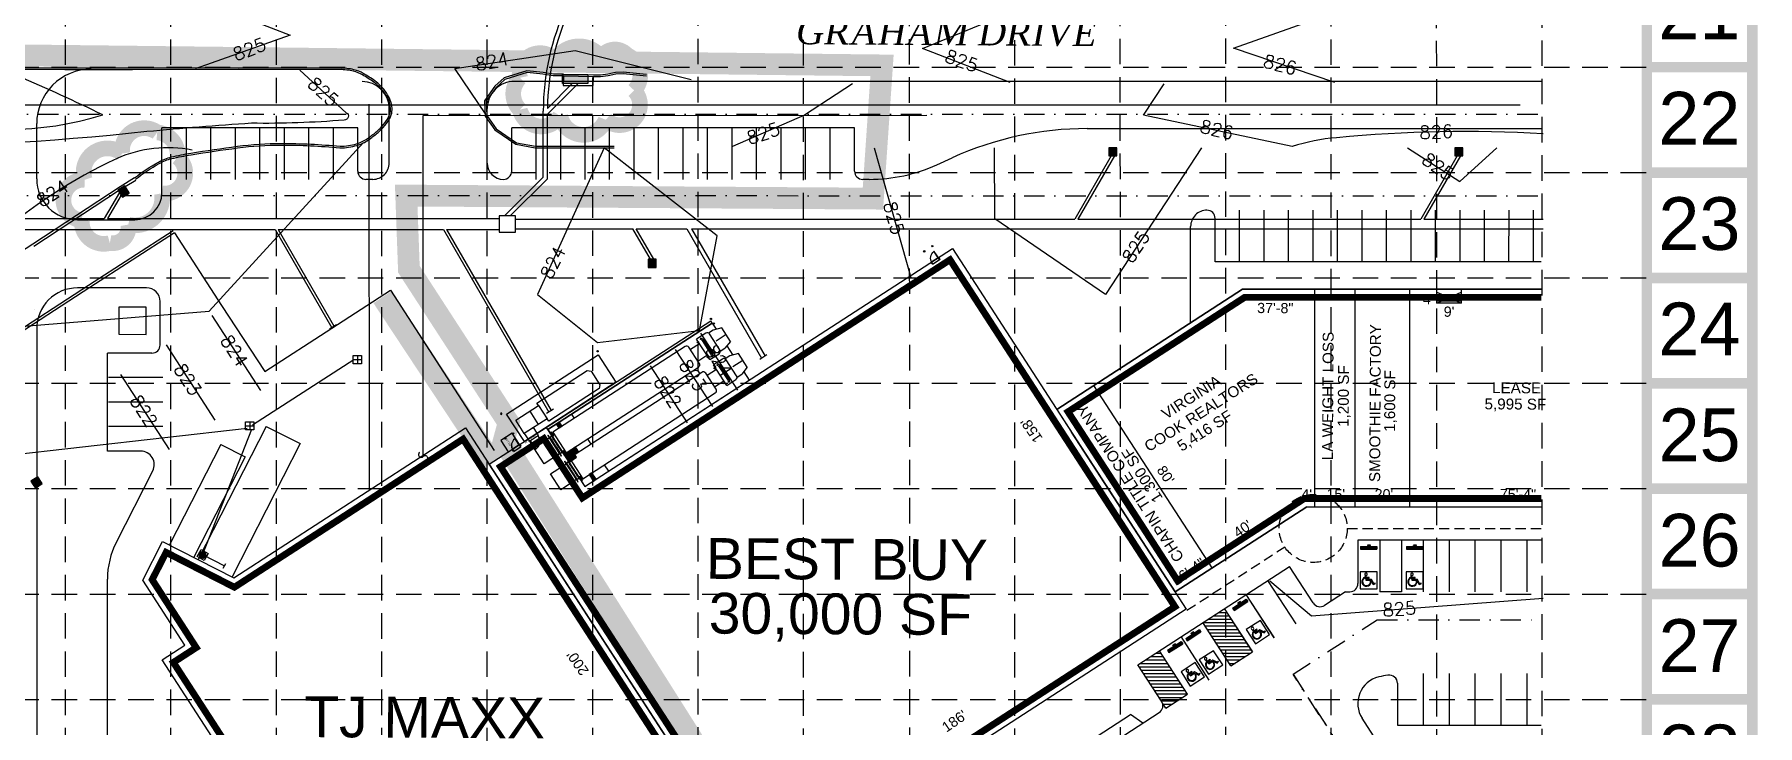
# Model space of a CAD drawing. Header units: inches. Extents: x -105549 to 5741, y -35602 to 5776.
# Drawn here: x 5108 to 5741, y 4680 to 4934 of the extents above; entities that cross this region are included whole.
import ezdxf
from ezdxf.enums import TextEntityAlignment as Align

# ---------------------------------------------------------------- set-up
doc = ezdxf.new("R2010")
doc.units = ezdxf.units.IN
doc.header["$LTSCALE"] = 30
doc.header["$MEASUREMENT"] = 0
for name, pattern in [('CENTER2', [1.125, 0.75, -0.125, 0.125, -0.125]), ('DASHDOT2', [0.5, 0.25, -0.125, 0, -0.125]), ('DASHED', [0.75, 0.5, -0.25]), ('HIDDEN', [0.375, 0.25, -0.125]), ('SOLID', [0])]:
    doc.linetypes.add(name, pattern=pattern)
for name, color, linetype in [('A-BOLL', 7, 'Continuous'), ('A-DOOR', 2, 'Continuous'), ('A-DTL-MEDIUM', 2, 'Continuous'), ('A-EQPM', 7, 'Continuous'), ('A-SIDE-OTLN', 8, 'Continuous'), ('A-SITE-CURB', 2, 'Continuous'), ('A-SITE-PKSTRIPE', 7, 'Continuous'), ('A-SITE-PROPERTY', 6, 'DASHDOT2'), ('A-WALL-EXTR', 2, 'Continuous'), ('A-WALL-HEAD', 3, 'Continuous'), ('A-WALL-PRLT', 4, 'Continuous'), ('A-WALL-SILL', 2, 'Continuous'), ('BASE', 7, 'Continuous'), ('Buildings', 3, 'Continuous'), ('Buildings Inner lines', 213, 'Continuous'), ('C-PRKG-HCAP', 8, 'Continuous'), ('CONC', 2, 'Continuous'), ('GAS', 7, 'Continuous'), ('GRID', 254, 'HIDDEN'), ('HIDDEN', 7, 'HIDDEN'), ('INLET PROTECTION', 5, 'Continuous'), ('LEGEND', 7, 'Continuous'), ('LIMITS OF DISTURBANCE', 1, 'DASHED'), ('PR-STM', 4, 'Continuous'), ('PR-STORM', 3, 'Continuous'), ('s-si-ext', 8, 'Continuous'), ('SILT FENCE', 200, 'Continuous'), ('SITE-PARKING NOTES', 7, 'Continuous'), ('WATER', 7, 'Continuous'), ('WATERLINE', 92, 'CENTER2'), ('x37001pst$0$p-stm', 5, 'Continuous'), ('x37001pst$0$P-STM-INLET', 4, 'Continuous'), ('x37001pto$0$P-CONT-LAND', 1, 'Continuous'), ('x37001pto$0$P-CONT-MJR', 1, 'Continuous'), ('x37001pto$0$P-CONT-MNR', 1, 'Continuous'), ('x37001pto$0$P-CONT-TXT', 1, 'Continuous')]:
    doc.layers.add(name, color=color, linetype=linetype)
doc.styles.add('ROAD', font='OUTLINE.shx', dxfattribs={"width": 2.5, "oblique": 10, "height": 2.61811})
doc.styles.get("Standard").update_dxf_attribs({"font": 'ARIAL.TTF'})
doc.styles.add('x37001pto$0$L80', font='simplex', dxfattribs={"height": 4.8})
doc.linetypes.add('GAS_LINE', pattern='A,0.5,-0.2,["GAS",Standard,S=0.1,R=0,X=-0.1,Y=-0.05],-0.25', length=0.95)
pattern_1 = [(179.99734, (7763.0714, -869.9466), (-5.804e-05, -1.25), [])]
pattern_2 = [(77.94904, (5375.4569, 4621.4432), (-0.36673586, 0.0782931), []), (77.94904, (5375.60523, 4621.53935), (-0.36673586, 0.0782931), [])]

# ---------------------------------------------------------------- blocks, each defined once
blk = doc.blocks.new('BOLLARDB')
blk.add_circle((0, 0), 3)
at = {"flags": 3}
blk.add_attdef('STRUCTUR', (0, 0), '', height=9, dxfattribs=at)
blk = doc.blocks.new('EXTDOOR')
at = {"layer": 'A-DOOR'}
for points in [[(3, 38), (9, 38), (9, 40), (3, 40)], [(3, 0), (9, 0), (9, 2), (3, 2)], [(9, 38), (45, 38), (45, 36), (9, 36)]]:
    blk.add_lwpolyline(points, close=True, dxfattribs=at)
blk.add_arc((9, 38), 36, 270, 356.82017, dxfattribs=at)
at = {"layer": 'A-WALL-HEAD'}
for p, q in [((0, 40), (0, 0)), ((12, 40), (12, 0))]:
    blk.add_line(p, q, dxfattribs=at)
at = {"layer": 'A-WALL-SILL'}
for p, q in [((0, 40), (0, 0)), ((12, 0), (12, 40))]:
    blk.add_line(p, q, dxfattribs=at)
at = {"layer": 'Defpoints', "flags": 3}
blk.add_attdef('STRUCTUR', (3, 0), '', height=9, dxfattribs=at)
blk = doc.blocks.new('SEMITRUCK')
for p, q in [((696, 108), (0, 108)), ((0, 108), (0, 0)), ((708, 12), (708, 96)), ((756, 84), (708, 84)), ((756, 0), (756, 108)), ((804, 108), (756, 108)), ((774, 102), (768.6, 99.3)), ((774, 88.6), (768.6, 99.3)), ((780, 90), (774, 102)), ((774, 19.4), (774, 88.6)), ((780, 18), (780, 90)), ((839, 102), (814.4, 102)), ((816, 12), (816, 96)), ((876, 89.7), (839, 102)), ((876, 18.3), (876, 89.7)), ((0, 0), (696, 0)), ((708, 24), (756, 24)), ((756, 0), (804, 0)), ((774, 19.4), (768.6, 8.7)), ((774, 6), (768.6, 8.7)), ((780, 18), (774, 6)), ((814.4, 6), (839, 6)), ((876, 54), (823.2, 54)), ((876, 18.3), (839, 6))]:
    blk.add_line(p, q)
for centre in [(753, 93), (753, 15)]:
    blk.add_circle(centre, 3)
for centre, start, end in [((696, 96), 0, 90), ((804, 96), 0, 90), ((696, 12), 270, 0), ((804, 12), 270, 0)]:
    blk.add_arc(centre, 12, start, end)
blk = doc.blocks.new('A$C614004A1')
for p, q in [((5.1, 46.3), (4, 46.3)), ((4, 46.3), (4, 33)), ((5.1, 45.2), (4, 46.2)), ((5.1, 45), (4, 46)), ((5.1, 44.8), (4, 45.9)), ((5.1, 44.6), (4, 45.7)), ((5.1, 44.4), (4, 45.5)), ((5.1, 44.3), (4, 45.3)), ((5.1, 44.1), (4, 45.2)), ((5.1, 43.9), (4, 45)), ((5.1, 43.7), (4, 44.8)), ((5.1, 43.6), (4, 44.6)), ((5.1, 43.4), (4, 44.5)), ((5.1, 43.2), (4, 44.3)), ((5.1, 43), (4, 44.1)), ((5.1, 42.9), (4, 43.9)), ((5.1, 42.7), (4, 43.7)), ((5.1, 42.5), (4, 43.6)), ((5.1, 42.3), (4, 43.4)), ((5.1, 42.1), (4, 43.2)), ((5.1, 42), (4, 43)), ((5.1, 41.8), (4, 42.9)), ((5.1, 41.6), (4, 42.7)), ((5.1, 41.4), (4, 42.5)), ((5.1, 41.3), (4, 42.3)), ((5.1, 41.1), (4, 42.2)), ((5.1, 40.9), (4, 42)), ((5.1, 40.7), (4, 41.8)), ((5.1, 40.6), (4, 41.6)), ((5.1, 40.4), (4, 41.5)), ((5.1, 40.2), (4, 41.3)), ((5.1, 40), (4, 41.1)), ((5.1, 39.8), (4, 40.9)), ((5.1, 39.7), (4, 40.7)), ((5.1, 39.5), (4, 40.6)), ((5.1, 39.3), (4, 40.4)), ((5.1, 39.1), (4, 40.2)), ((5.1, 39), (4, 40)), ((5.1, 38.8), (4, 39.9)), ((5.1, 38.6), (4, 39.7)), ((5.1, 38.4), (4, 39.5)), ((5.1, 38.3), (4, 39.3)), ((5.1, 38.1), (4, 39.2)), ((5.1, 37.9), (4, 39)), ((5.1, 37.7), (4, 38.8)), ((5.1, 37.5), (4, 38.6)), ((5.1, 37.4), (4, 38.4)), ((5.1, 37.2), (4, 38.3)), ((5.1, 37), (4, 38.1)), ((5.1, 36.8), (4, 37.9)), ((5.1, 36.7), (4, 37.7)), ((5.1, 36.5), (4, 37.6)), ((5.1, 36.3), (4, 37.4)), ((5.1, 36.1), (4, 37.2)), ((5.1, 36), (4, 37)), ((5.1, 35.8), (4, 36.9)), ((5.1, 35.6), (4, 36.7)), ((5.1, 35.4), (4, 36.5)), ((5.1, 35.3), (4, 36.3)), ((5.1, 35.1), (4, 36.1)), ((5.1, 34.9), (4, 36)), ((5.1, 34.7), (4, 35.8)), ((5.1, 34.5), (4, 35.6)), ((5.1, 34.4), (4, 35.4)), ((5.1, 34.2), (4, 35.3)), ((5.1, 34), (4, 35.1)), ((5.1, 33.8), (4, 34.9)), ((5.1, 33.7), (4, 34.7)), ((5.1, 33.5), (4, 34.6)), ((5.1, 33.3), (4, 34.4)), ((5.1, 33.1), (4, 34.2)), ((5, 33), (4, 34)), ((4.8, 33), (4, 33.8)), ((4.7, 33), (4, 33.7)), ((4.5, 33), (4, 33.5)), ((4.3, 33), (4, 33.3)), ((4.1, 33), (4, 33.1)), ((4, 33), (5.1, 33)), ((5.1, 45.3), (4.1, 46.3)), ((5.1, 45.5), (4.3, 46.3)), ((5.1, 45.7), (4.5, 46.3)), ((5.1, 45.9), (4.7, 46.3)), ((5.1, 46), (4.8, 46.3)), ((5.1, 46.2), (5, 46.3)), ((5.1, 33), (5.1, 46.3)), ((9.5, 1.5), (9.5, 73.5)), ((9.5, 73.5), (21.5, 73.5)), ((9.5, 1.5), (21.5, 1.5)), ((13.5, 1.5), (13.5, 73.5)), ((17.5, 1.5), (17.5, 73.5)), ((21.5, 1.5), (21.5, 73.5)), ((121.6, 75), (121.6, 0)), ((196.6, 75), (121.6, 75)), ((121.6, 0), (196.6, 0)), ((127.5, 29.3), (126.6, 26.6)), ((126.6, 26.6), (127.3, 23.7)), ((127.3, 23.7), (129.3, 21.6)), ((129.7, 31.3), (127.5, 29.3)), ((129.3, 21.6), (132.2, 20.8)), ((132.6, 31.8), (129.7, 31.3)), ((132.2, 20.8), (135.5, 21.8)), ((135.3, 30.8), (132.6, 31.8)), ((135, 21.6), (135.5, 21.8)), ((137.2, 28.6), (135.3, 30.8)), ((135.5, 21.8), (158.4, 25.6)), ((137.6, 25.8), (137.2, 28.6)), ((154.8, 29.2), (137.6, 25.8)), ((145.7, 21.7), (148.3, 22.2)), ((146.1, 40.5), (146.1, 27.5)), ((149, 40.5), (146.1, 40.5)), ((149, 28), (149, 40.5)), ((172.5, 60), (154.8, 50.1)), ((154.8, 50.1), (154.8, 29.2)), ((158.4, 46.8), (177, 58.3)), ((158.4, 25.6), (158.4, 46.8)), ((161.9, 45.6), (166, 48.6)), ((174, 67.1), (171.1, 66.4)), ((171.1, 66.4), (172.5, 60)), ((177, 58.3), (174, 67.1)), ((196.6, 0), (196.6, 75))]:
    blk.add_line(p, q)
at = {"const_width": 2}
for points in [[(2, 40.4, 1), (2, 38.4, 1)], [(2, 40.4, -1), (2, 38.4, -1)]]:
    blk.add_lwpolyline(points, format="xyb", dxfattribs=at)
for centre, radius, start, end in [((164.9, 28.2), 20.4, 199.15071, 86.93523), ((164.9, 28.3), 17.6, 200.30214, 99.72351)]:
    blk.add_arc(centre, radius, start, end)

msp = doc.modelspace()

# ---------------------------------------------------------------- hatches: boundary and pattern name
at = {"layer": 'A-SIDE-OTLN'}
h = msp.add_hatch(dxfattribs=at)
h.set_pattern_fill('ANSI32', angle=32.94904, style=0)
h.set_pattern_definition(pattern_2)
h.paths.add_polyline_path([(5300.1, 4790.68), (5301.08, 4791.32), (5302.08, 4789.78), (5301.1, 4789.14)])
h = msp.add_hatch(dxfattribs=at)
h.set_pattern_fill('ANSI32', angle=32.94904, style=0)
h.set_pattern_definition(pattern_2)
h.paths.add_polyline_path([(5306, 4781.59), (5306.98, 4782.22), (5308.24, 4780.27), (5307.27, 4779.63)])
h = msp.add_hatch(dxfattribs=at)
h.set_pattern_fill('ANSI32', angle=32.94904, style=0)
h.set_pattern_definition(pattern_2)
h.paths.add_polyline_path([(5313.7, 4769.7), (5314.68, 4770.34), (5313.14, 4772.71), (5312.16, 4772.08)])
at = {"layer": 'A-SITE-PKSTRIPE'}
h = msp.add_hatch(dxfattribs=at)
h.set_pattern_fill('ANSI31', scale=10, angle=134.99734, style=0)
h.set_pattern_definition(pattern_1)
h.paths.add_polyline_path([(5545.6, 4722.8), (5537.65, 4717.65), (5544.89, 4706.47), (5552.84, 4711.62)])
h.paths.add_polyline_path([(5544.89, 4706.47), (5547.98, 4701.7), (5555.93, 4706.85), (5552.84, 4711.62)])
h = msp.add_hatch(dxfattribs=at)
h.set_pattern_fill('ANSI31', scale=10, angle=134.99734, style=0)
h.set_pattern_definition(pattern_1)
h.paths.add_polyline_path([(5513.76, 4702.16), (5521, 4690.99), (5528.92, 4696.12), (5521.68, 4707.29)])
h.paths.add_polyline_path([(5521, 4690.99), (5522.46, 4688.73, -0.066374), (5522.8, 4688.02), (5524.04, 4686.18), (5532.02, 4691.35), (5528.92, 4696.12)])
at = {"layer": 'PR-STORM', "ltscale": 0.1}
h = msp.add_hatch(dxfattribs=at)
h.set_pattern_fill('ANSI31', color=1, scale=0.1, style=0)
h.set_pattern_definition([(45, (75.946959, -300.779275), (-0.008838834765, 0.008838834765), [])])
edge = h.paths.add_edge_path()
edge.add_arc((5170.08, 4742.49), 1.2, 0, 360)
at = {"layer": 'x37001pst$0$P-STM-INLET'}
for points in [[(5302.3, 4919.19), (5311.63, 4919.19), (5311.63, 4915.86), (5302.3, 4915.86)], [(5503.06, 4892.21), (5503.06, 4889.21), (5506.06, 4889.21), (5506.06, 4892.21)], [(5630.2, 4892.21), (5630.2, 4889.21), (5633.2, 4889.21), (5633.2, 4892.21)], [(5138.96, 4876.58), (5140.6, 4874.06), (5143.11, 4875.7), (5141.48, 4878.21)], [(5335.29, 4848.21), (5336.79, 4848.21), (5336.79, 4851.21), (5333.79, 4851.21), (5333.79, 4848.21)], [(5304.19, 4778.06), (5305.01, 4776.8), (5307.52, 4778.44), (5305.89, 4780.95), (5303.37, 4779.32)], [(5107.78, 4768.36), (5108.6, 4767.1), (5111.11, 4768.74), (5109.48, 4771.25), (5106.96, 4769.62)]]:
    msp.add_hatch(color=5, dxfattribs=at).paths.add_polyline_path(points)

# ---------------------------------------------------------------- linework, layer by layer
at = {"layer": 'A-BOLL', "color": 7}
msp.add_circle((5284.84, 4777.81), 0.167, dxfattribs=at)
at = {"layer": 'A-DOOR', "color": 7}
for points in [[(5299.09, 4786.45), (5298.28, 4787.71), (5297.72, 4787.35), (5298.54, 4786.09)], [(5286.57, 4782.8), (5284.93, 4785.32), (5284.79, 4785.23), (5286.43, 4782.71)], [(5286.84, 4782.38), (5286.57, 4782.8), (5286.71, 4782.89), (5286.98, 4782.47)], [(5290.33, 4784.35), (5290.19, 4784.25), (5289.92, 4784.67), (5290.06, 4784.76)], [(5290.33, 4784.35), (5290.5, 4784.46), (5292.5, 4781.38), (5292.32, 4781.27), (5292.32, 4781.27)], [(5295.54, 4776), (5291.73, 4781.88), (5297.47, 4785.59), (5301.27, 4779.72)], [(5293.41, 4786.34), (5293.55, 4786.43), (5293.27, 4786.85), (5293.13, 4786.76)], [(5301.96, 4778.97), (5297.06, 4786.52), (5296.92, 4786.43), (5301.82, 4778.88)], [(5302.25, 4780.35), (5298.44, 4786.23), (5297.61, 4785.68), (5301.41, 4779.81)], [(5303.54, 4779.6), (5302.72, 4780.86), (5302.16, 4780.49), (5302.98, 4779.24)], [(5301.7, 4766.49), (5297.9, 4772.37), (5303.63, 4776.08), (5307.44, 4770.21)], [(5308.12, 4769.46), (5303.23, 4777.01), (5303.09, 4776.92), (5307.98, 4769.37)], [(5308.42, 4770.84), (5304.61, 4776.72), (5303.77, 4776.17), (5307.58, 4770.3)], [(5305.26, 4776.94), (5304.44, 4778.2), (5303.88, 4777.84), (5304.7, 4776.58)], [(5309.7, 4770.09), (5308.88, 4771.35), (5308.33, 4770.98), (5309.14, 4769.72)]]:
    msp.add_lwpolyline(points, close=True, dxfattribs=at)
at = {"layer": 'A-DOOR'}
msp.add_lwpolyline([(5284.18, 4780.66), (5283.91, 4781.08), (5284.05, 4781.17), (5284.32, 4780.75)], close=True, dxfattribs=at)
at = {"layer": 'A-DOOR', "color": 7}
for centre, radius, start, end in [((5286.57, 4782.8), 3, 126.12887, 212.94904), ((5290.33, 4784.35), 3.67, 306.1289, 32.94963)]:
    msp.add_arc(centre, radius, start, end, dxfattribs=at)
at = {"layer": 'A-DTL-MEDIUM', "color": 7}
msp.add_lwpolyline([(5139.31, 4833.64), (5139.31, 4823.64), (5149.31, 4823.63), (5149.31, 4833.63)], close=True, dxfattribs=at)
at = {"layer": 'A-EQPM', "color": 7}
for p, q in [((5290.32, 4795.36), (5293.44, 4790.53)), ((5293.52, 4797.43), (5296.64, 4792.61))]:
    msp.add_line(p, q, dxfattribs=at)
for points in [[(5316.08, 4805.06), (5315.79, 4803.67), (5297.25, 4791.66), (5296.64, 4792.61), (5288.29, 4787.19), (5285.16, 4792.02), (5293.52, 4797.43), (5292.9, 4798.38), (5311.44, 4810.39), (5312.82, 4810.09)], [(5288.29, 4787.19), (5289.65, 4785.09), (5293, 4787.27), (5291.64, 4789.37)]]:
    msp.add_lwpolyline(points, close=True, dxfattribs=at)
at = {"layer": 'A-SIDE-OTLN', "color": 7}
for p, q in [((5357.32, 4827.77), (5296.9, 4788.61)), ((5357.32, 4827.77), (5358.79, 4825.51)), ((5362.75, 4819.4), (5364.95, 4816)), ((5310.5, 4767.63), (5370.92, 4806.79)), ((5368.91, 4809.89), (5370.92, 4806.79)), ((5305.63, 4794.26), (5306.63, 4792.72)), ((5296.9, 4788.61), (5310.5, 4767.63)), ((5311.52, 4785.17), (5312.79, 4783.21)), ((5317.69, 4775.66), (5319.23, 4773.28))]:
    msp.add_line(p, q, dxfattribs=at)
for points in [[(5281.8, 4794.31), (5315.37, 4816.06), (5321.89, 4805.99), (5288.33, 4784.24)], [(5300.1, 4790.68), (5301.08, 4791.32), (5302.08, 4789.78), (5301.1, 4789.14)], [(5306, 4781.59), (5306.98, 4782.22), (5308.24, 4780.27), (5307.27, 4779.63)], [(5313.7, 4769.7), (5314.68, 4770.34), (5313.14, 4772.71), (5312.16, 4772.08)]]:
    msp.add_lwpolyline(points, close=True, dxfattribs=at)
msp.add_lwpolyline([(5282.65, 4780.56), (5286.57, 4783.1), (5283.85, 4787.3), (5279.65, 4784.58), (5282.37, 4780.38), (5282.51, 4780.47)], dxfattribs=at)
at = {"layer": 'A-SITE-CURB', "color": 7}
for p, q in [((5597.15, 4916.6), (5284.65, 4916.61)), ((5662, 4916.59), (5597.15, 4916.6)), ((5109.1, 4880.77), (5109.1, 4901.1)), ((5238.65, 4886.62), (5238.65, 4906.61)), ((5274.65, 4886.62), (5274.65, 4906.61)), ((5155.11, 4875.77), (5155.11, 4899.62)), ((5155.11, 4880.62), (5155.11, 4899.62)), ((5227.11, 4899.62), (5155.11, 4899.62)), ((5227.11, 4883.62), (5227.11, 4899.62)), ((5409.65, 4899.61), (5283.65, 4899.62)), ((5283.65, 4883.62), (5283.65, 4899.62)), ((5409.65, 4883.61), (5409.65, 4899.61)), ((5495.15, 4899.28), (5662, 4899.27)), ((5439.86, 4885.97), (5445.57, 4888.56)), ((5232.65, 4880.62), (5230.11, 4880.62)), ((5280.65, 4880.62), (5280.65, 4880.62)), ((5415.07, 4880.61), (5412.65, 4880.61)), ((5124.1, 4865.77), (5145.11, 4865.77)), ((5533.14, 4827.93), (5533.15, 4863.27)), ((5539.15, 4869.27), (5539.15, 4869.27)), ((5542.14, 4850.27), (5542.15, 4866.27)), ((5445.67, 4855.23), (5445.6, 4855.19)), ((5567.55, 4850.27), (5542.14, 4850.27)), ((5590.14, 4850.27), (5567.55, 4850.27)), ((5662, 4850.27), (5590.14, 4850.27)), ((5149.45, 4840.71), (5124.1, 4840.71)), ((5108.44, 4832.72), (5108.44, 4832.72)), ((5154.45, 4819.71), (5154.45, 4835.71)), ((5109.1, 4825.72), (5109.09, 4654.96)), ((5135.1, 4780.71), (5135.1, 4816.71)), ((5151.45, 4816.71), (5135.1, 4816.71)), ((5147.3, 4780.71), (5135.1, 4780.71)), ((5138.38, 4747.25), (5151.75, 4773.44)), ((5527.45, 4728.91), (5575.84, 4760.27)), ((5575.84, 4760.27), (5662, 4760.27)), ((5662, 4747.96), (5594.64, 4747.97)), ((5594.64, 4747.97), (5594.64, 4731.97)), ((5513.76, 4702.16), (5569.51, 4738.3)), ((5578.22, 4724.87), (5569.51, 4738.3)), ((5135.09, 4659.95), (5135.09, 4733.61)), ((5590.05, 4728.97), (5582.36, 4723.98)), ((5590.05, 4728.97), (5591.64, 4728.97)), ((5522.46, 4688.73), (5513.76, 4702.16)), ((5609.14, 4695.35), (5609.14, 4679.97)), ((5408.31, 4611.17), (5521.58, 4684.59)), ((5413.82, 4620.82), (5511.03, 4683.83)), ((5515.56, 4680.69), (5511.03, 4683.83)), ((5607.3, 4665.32), (5596.18, 4682.47)), ((5609.14, 4679.97), (5662, 4679.96))]:
    msp.add_line(p, q, dxfattribs=at)
for centre, radius, start, end in [((5129.1, 4901.1), 20, 89.99734, 179.99734), ((5228.65, 4906.61), 10, 359.99734, 89.99734), ((5284.65, 4906.61), 10, 89.99734, 179.99734), ((5495.14, 4779.28), 120, 89.99734, 114.39753), ((5230.11, 4883.62), 3, 179.99734, 269.99702), ((5232.65, 4886.62), 6, 269.99702, 359.99706), ((5280.65, 4886.62), 6, 179.99734, 269.99702), ((5280.65, 4883.62), 3, 269.99702, 359.99734), ((5412.65, 4883.61), 3, 179.99734, 269.99702), ((5415.07, 4940.61), 60, 269.99702, 294.39753), ((5124.1, 4880.77), 15, 179.99734, 269.99734), ((5145.11, 4875.77), 10, 269.99734, 359.99734), ((5539.15, 4863.27), 6, 89.99734, 179.99734), ((5539.15, 4866.27), 3, 359.99734, 89.99734), ((5124.1, 4825.71), 15, 89.99734, 179.99734), ((5149.45, 4835.71), 5, 359.99734, 89.99734), ((5151.45, 4819.71), 3, 269.99734, 359.99734), ((5147.3, 4775.71), 5, 332.94904, 89.99734), ((5165.09, 4733.61), 30, 152.94904, 179.99734), ((5591.64, 4731.97), 3, 269.99734, 359.99734), ((5580.73, 4726.5), 3, 212.94904, 302.94904), ((5606.14, 4695.35), 3, 359.99734, 99.27023), ((5604.57, 4687.91), 10, 103.20129, 212.94904), ((5613.71, 4648.97), 50, 99.27023, 103.20129), ((5519.95, 4687.1), 3, 302.94904, 32.94904)]:
    msp.add_arc(centre, radius, start, end, dxfattribs=at)
at = {"layer": 'A-SITE-PKSTRIPE', "color": 7}
for p, q in [((5164.11, 4880.62), (5164.11, 4899.62)), ((5164.11, 4880.62), (5164.11, 4899.62)), ((5173.11, 4880.62), (5173.11, 4899.62)), ((5173.11, 4880.62), (5173.11, 4899.62)), ((5182.11, 4880.62), (5182.11, 4899.62)), ((5182.11, 4880.62), (5182.11, 4899.62)), ((5191.11, 4880.62), (5191.11, 4899.62)), ((5191.11, 4880.62), (5191.11, 4899.62)), ((5200.11, 4880.62), (5200.11, 4899.62)), ((5200.11, 4880.62), (5200.11, 4899.62)), ((5209.11, 4880.62), (5209.11, 4899.62)), ((5209.11, 4880.62), (5209.11, 4899.62)), ((5218.11, 4880.62), (5218.11, 4899.62)), ((5218.11, 4880.62), (5218.11, 4899.62)), ((5292.65, 4880.62), (5292.65, 4899.62)), ((5292.65, 4880.62), (5292.65, 4899.62)), ((5301.65, 4880.62), (5301.65, 4899.62)), ((5301.65, 4880.62), (5301.65, 4899.62)), ((5310.65, 4880.62), (5310.65, 4899.62)), ((5310.65, 4880.62), (5310.65, 4899.62)), ((5319.65, 4880.62), (5319.65, 4899.62)), ((5319.65, 4880.62), (5319.65, 4899.62)), ((5328.65, 4880.61), (5328.65, 4899.61)), ((5328.65, 4880.61), (5328.65, 4899.61)), ((5337.65, 4880.61), (5337.65, 4899.61)), ((5337.65, 4880.61), (5337.65, 4899.61)), ((5346.65, 4880.61), (5346.65, 4899.61)), ((5346.65, 4880.61), (5346.65, 4899.61)), ((5355.65, 4880.61), (5355.65, 4899.61)), ((5355.65, 4880.61), (5355.65, 4899.61)), ((5364.65, 4880.61), (5364.65, 4899.61)), ((5364.65, 4880.61), (5364.65, 4899.61)), ((5373.65, 4880.61), (5373.65, 4899.61)), ((5373.65, 4880.61), (5373.65, 4899.61)), ((5382.65, 4880.61), (5382.65, 4899.61)), ((5382.65, 4880.61), (5382.65, 4899.61)), ((5391.65, 4880.61), (5391.65, 4899.61)), ((5391.65, 4880.61), (5391.65, 4899.61)), ((5400.65, 4880.61), (5400.65, 4899.61)), ((5400.65, 4880.61), (5400.65, 4899.61)), ((5551.14, 4850.27), (5551.15, 4869.27)), ((5560.14, 4850.27), (5560.15, 4869.27)), ((5569.14, 4850.27), (5569.15, 4869.27)), ((5578.14, 4850.27), (5578.15, 4869.27)), ((5587.14, 4850.27), (5587.15, 4869.27)), ((5596.14, 4850.27), (5596.15, 4869.27)), ((5605.14, 4850.27), (5605.15, 4869.27)), ((5614.14, 4850.27), (5614.15, 4869.27)), ((5623.14, 4850.27), (5623.15, 4869.27)), ((5632.14, 4850.27), (5632.15, 4869.27)), ((5641.14, 4850.27), (5641.15, 4869.27)), ((5650.14, 4850.27), (5650.15, 4869.27)), ((5659.14, 4850.27), (5659.15, 4869.27)), ((5155.45, 4807.71), (5135.45, 4807.71)), ((5155.44, 4798.71), (5135.44, 4798.71)), ((5155.44, 4789.71), (5135.44, 4789.71)), ((5602.64, 4747.97), (5602.64, 4728.97)), ((5610.64, 4747.97), (5610.64, 4728.97)), ((5618.64, 4747.97), (5618.64, 4728.97)), ((5628.14, 4747.97), (5628.14, 4728.97)), ((5637.64, 4747.97), (5637.64, 4728.97)), ((5647.14, 4747.96), (5647.14, 4728.96)), ((5656.64, 4747.96), (5656.64, 4728.96)), ((5571.87, 4717.19), (5561.54, 4733.13)), ((5571.87, 4717.19), (5561.54, 4733.13)), ((5571.9, 4717.2), (5561.57, 4733.15)), ((5563.9, 4712.02), (5553.57, 4727.96)), ((5563.9, 4712.02), (5553.57, 4727.96)), ((5563.08, 4713.29), (5553.57, 4727.96)), ((5563.93, 4712.04), (5553.59, 4727.98)), ((5610.64, 4728.97), (5602.64, 4728.97)), ((5547.96, 4701.69), (5537.63, 4717.63)), ((5547.98, 4701.7), (5537.65, 4717.65)), ((5555.93, 4706.85), (5545.6, 4722.8)), ((5555.93, 4706.85), (5545.6, 4722.8)), ((5555.96, 4706.87), (5545.62, 4722.81)), ((5540.01, 4696.53), (5529.68, 4712.48)), ((5532.02, 4691.35), (5521.68, 4707.29)), ((5532.02, 4691.35), (5521.68, 4707.29)), ((5532.04, 4691.37), (5521.71, 4707.31)), ((5547.96, 4701.69), (5555.93, 4706.85)), ((5618.64, 4698.97), (5618.64, 4679.97)), ((5628.14, 4698.97), (5628.14, 4679.97)), ((5637.64, 4698.97), (5637.64, 4679.97)), ((5647.14, 4698.96), (5647.14, 4679.96)), ((5656.64, 4698.96), (5656.64, 4679.96)), ((5524.04, 4686.18), (5522.8, 4688.02)), ((5524.04, 4686.18), (5532.02, 4691.35))]:
    msp.add_line(p, q, dxfattribs=at)
at = {"layer": 'A-SITE-PROPERTY', "color": 7}
for p, q in [((4762.29, 4904.66), (5662, 4904.6)), ((4762.29, 4874.66), (5662, 4874.6)), ((5570.81, 4698.64), (5601.73, 4718.68)), ((5570.81, 4698.64), (5601.73, 4718.68)), ((5570.81, 4698.64), (5601.73, 4718.68)), ((5570.81, 4698.64), (5601.73, 4718.68)), ((5601.73, 4718.68), (5662, 4718.63)), ((5601.73, 4718.68), (5662, 4718.63)), ((5601.73, 4718.68), (5662, 4718.63)), ((5601.73, 4718.68), (5662, 4718.63)), ((5654.35, 4569.75), (5570.81, 4698.64)), ((5654.35, 4569.75), (5570.81, 4698.64)), ((5654.35, 4569.75), (5570.81, 4698.64)), ((5570.81, 4698.64), (5654.35, 4569.75))]:
    msp.add_line(p, q, dxfattribs=at)
at = {"layer": 'A-WALL-EXTR', "color": 7}
for p, q in [((5289.65, 4785.09), (5293, 4787.27)), ((5293.55, 4786.43), (5290.19, 4784.25))]:
    msp.add_line(p, q, dxfattribs=at)
at = {"layer": 'A-WALL-HEAD'}
for p, q in [((5286.57, 4783.1), (5283.77, 4781.29)), ((5287.11, 4782.26), (5284.32, 4780.45)), ((5307.85, 4769.88), (5303.5, 4776.59)), ((5308.69, 4770.42), (5304.34, 4777.14))]:
    msp.add_line(p, q, dxfattribs=at)
at = {"layer": 'A-WALL-HEAD', "color": 7}
for p, q in [((5301.68, 4779.39), (5297.33, 4786.1)), ((5302.52, 4779.93), (5298.17, 4786.65))]:
    msp.add_line(p, q, dxfattribs=at)
at = {"layer": 'A-WALL-PRLT', "color": 7}
for p, q in [((5296.36, 4789.44), (5356.78, 4828.61)), ((5296.9, 4788.61), (5357.32, 4827.77)), ((5357.32, 4827.77), (5356.78, 4828.61))]:
    msp.add_line(p, q, dxfattribs=at)
at = {"layer": 'A-WALL-SILL', "color": 7}
for p, q in [((5283.77, 4781.29), (5286.57, 4783.1)), ((5287.11, 4782.26), (5284.32, 4780.45)), ((5301.68, 4779.39), (5297.33, 4786.1)), ((5302.52, 4779.93), (5298.17, 4786.65)), ((5307.85, 4769.88), (5303.5, 4776.59)), ((5308.69, 4770.42), (5304.34, 4777.14))]:
    msp.add_line(p, q, dxfattribs=at)
at = {"layer": 'BASE', "const_width": 3.87}
for points in [[(5739.54, 3294.75), (5739.54, 5774.15), (4189.91, 5774.15), (4189.91, 3294.75)], [(5700.8, 3333.49), (5700.8, 5735.41), (4228.65, 5735.41), (4228.65, 3333.49)]]:
    msp.add_lwpolyline(points, close=True, dxfattribs=at)
for points in [[(5739.54, 4921.86), (5700.8, 4921.86)], [(5739.54, 4883.11), (5700.8, 4883.11)], [(5739.54, 4844.37), (5700.8, 4844.37)], [(5739.54, 4805.63), (5700.8, 4805.63)], [(5739.54, 4766.89), (5700.8, 4766.89)], [(5739.54, 4728.15), (5700.8, 4728.15)], [(5739.54, 4689.41), (5700.8, 4689.41)]]:
    msp.add_lwpolyline(points, dxfattribs=at)
at = {"layer": 'Buildings', "color": 7}
for p, q in [((5483.94, 4796.04), (5552.18, 4840.27)), ((5552.18, 4840.27), (5662, 4840.27)), ((5623.62, 4839.12), (5632.58, 4835.12)), ((5623.66, 4835.12), (5632.62, 4839.12)), ((5541.08, 4737.76), (5497.52, 4804.86)), ((5527.45, 4728.91), (5489.38, 4787.65)), ((5575.84, 4760.27), (5527.45, 4728.91)), ((5575.84, 4760.27), (5662, 4760.27))]:
    msp.add_line(p, q, dxfattribs=at)
for points in [[(5445.6, 4855.19), (5531.54, 4722.61), (5375.46, 4621.44), (5275.38, 4775.85), (5296.36, 4789.44), (5310.5, 4767.63)], [(5593.62, 4840.28), (5578.62, 4840.28), (5578.62, 4760.27), (5593.62, 4760.27)], [(5632.58, 4835.12), (5623.62, 4835.12), (5623.62, 4839.12), (5628.12, 4837.12), (5632.62, 4839.12), (5632.62, 4835.11)], [(5375.46, 4621.44), (5257.98, 4545.3), (5155.18, 4703.9), (5163.57, 4709.34), (5148.07, 4733.25), (5155.35, 4747.5), (5181.57, 4734.11), (5266.68, 4789.27)]]:
    msp.add_lwpolyline(points, close=True, dxfattribs=at)
for points in [[(5662, 4840.27), (5552.18, 4840.27), (5483.94, 4796.04), (5527.45, 4728.91), (5575.84, 4760.27), (5662, 4760.27)], [(5662, 4840.27), (5632.62, 4840.27), (5632.62, 4835.86), (5632.62, 4835.8), (5632.58, 4835.82), (5623.62, 4835.82), (5623.62, 4839.82), (5623.62, 4840.27), (5613.62, 4840.28), (5613.62, 4760.27), (5662, 4760.27)]]:
    msp.add_lwpolyline(points, dxfattribs=at)
at = {"layer": 'Buildings Inner lines', "color": 7, "const_width": 2.5}
for points in [[(5444.72, 4851.04), (5527.39, 4723.49), (5376.34, 4625.59), (5279.53, 4774.96), (5295.47, 4785.3), (5309.61, 4763.48)], [(5371.31, 4622.33), (5258.86, 4549.45), (5159.33, 4703.01), (5167.72, 4708.45), (5151.53, 4733.43), (5156.65, 4743.47), (5181.75, 4730.65), (5265.79, 4785.12)]]:
    msp.add_lwpolyline(points, close=True, dxfattribs=at)
msp.add_lwpolyline([(5662, 4837.27), (5553.07, 4837.27), (5488.09, 4795.16), (5528.34, 4733.06), (5574.95, 4763.27), (5662, 4763.27)], dxfattribs=at)
at = {"layer": 'CONC', "color": 5}
for p, q in [((5302.63, 4918.68), (5302.61, 4915.15)), ((5302.61, 4915.15), (5313.57, 4915.11)), ((5313.57, 4915.11), (5313.67, 4918.49))]:
    msp.add_line(p, q, dxfattribs=at)
at = {"layer": 'CONC', "color": 253}
for p, q in [((5108.03, 4856.06), (5139.22, 4876.47)), ((5139.22, 4876.47), (5140.66, 4874.1)), ((5141.55, 4878.02), (5145.5, 4880.32)), ((5143.1, 4875.59), (5141.55, 4878.02)), ((5140.66, 4874.1), (5143.1, 4875.59))]:
    msp.add_line(p, q, dxfattribs=at)
for points in [[(5220.45, 4921.58), (5183.29, 4921.55), (5144.33, 4921.52), (5119.49, 4921.52), (5081.43, 4921.55), (5039.84, 4921.53), (4997.92, 4921.49), (4960.95, 4921.49), (4920.75, 4921.49), (4880.95, 4921.44)], [(5220.46, 4920.98), (5183.3, 4920.95), (5144.33, 4920.92), (5119.49, 4920.92), (5081.43, 4920.95), (5039.84, 4920.93), (4997.92, 4920.89), (4960.95, 4920.89), (4920.75, 4920.89), (4880.95, 4920.84)], [(5302.64, 4919.28), (5299, 4919.29), (5295.23, 4919.92), (5289.27, 4920.54), (5280.86, 4917.9), (5277.45, 4914.82), (5273.66, 4909.51), (5273.96, 4903.89), (5277.47, 4898.79), (5285.2, 4893.54), (5292.32, 4892.16), (5321.33, 4892.19)], [(5302.64, 4919.28), (5313.67, 4919.09), (5316.26, 4919.09), (5319.03, 4919.36), (5321.84, 4919.99), (5324.65, 4920.17), (5333.22, 4919.32)], [(5302.63, 4918.68), (5298.95, 4918.69), (5295.15, 4919.32), (5289.33, 4919.93), (5281.16, 4917.37), (5277.9, 4914.42), (5274.28, 4909.33), (5274.55, 4904.09), (5277.9, 4899.23), (5285.44, 4894.1), (5292.38, 4892.76), (5321.33, 4892.79)], [(5302.63, 4918.68), (5313.67, 4918.49), (5316.29, 4918.49), (5319.13, 4918.77), (5321.92, 4919.4), (5324.64, 4919.57), (5333.16, 4918.72)], [(5145.06, 4881.14), (5139.83, 4877.83), (5107.65, 4856.84), (5072.11, 4833.72), (5055.56, 4822.98)], [(5159.21, 4861.73), (5128.19, 4841.57), (5096.85, 4821.2), (5066.05, 4801.18), (5059.31, 4796.77), (5053.67, 4792.28), (5022.77, 4773.02), (4989.92, 4750.43), (4992.78, 4746.38)], [(5159.7, 4860.97), (5128.68, 4840.82), (5097.34, 4820.45), (5066.54, 4800.42), (5059.84, 4796.04), (5054.19, 4791.54), (5023.26, 4772.27), (4991.18, 4750.2), (4993.99, 4746.24)], [(5159.7, 4860.97), (5177.03, 4834.23), (5192.88, 4809.99), (5217.52, 4825.94), (5239.12, 4839.83), (5259.96, 4807.7), (5277.27, 4780.95)]]:
    msp.add_lwpolyline(points, dxfattribs=at)
for points in [[(5220.61, 4892.78, 0.064548), (5226.62, 4893.67, 0.087132), (5230.68, 4895.63, 0.013928), (5233.84, 4898.03, 0.027664), (5235.32, 4899.37, 0.045248), (5237.68, 4902.23, 0.067035), (5238.8, 4904.47, 0.099401), (5239.11, 4906.77, 0.080401), (5238.48, 4909.55, 0.053359), (5237.15, 4912.03, 0.045459), (5235.05, 4914.59, 0.042711), (5233.01, 4916.32, 0.022771), (5228.82, 4919.04, 0.075139), (5225.53, 4920.34, 0.051769), (5220.46, 4920.98)], [(5220.62, 4892.18, 0.064548), (5226.78, 4893.09, 0.087132), (5231.03, 4895.14, 0.013928), (5234.21, 4897.57, 0.027664), (5235.74, 4898.95, 0.045248), (5238.17, 4901.89, 0.067035), (5239.37, 4904.28, 0.099401), (5239.71, 4906.81, 0.080401), (5239.04, 4909.78, 0.053359), (5237.64, 4912.37, 0.045459), (5235.47, 4915.01, 0.042711), (5233.36, 4916.81, 0.022771), (5229.12, 4919.55, 0.075139), (5225.67, 4920.93, 0.051769), (5220.47, 4921.58, 0.051769)], [(5145.06, 4881.14, -0.03439), (5153.86, 4886.97, -0.07112), (5158.63, 4888.84, -0.017696), (5165.73, 4890.25, -0.007403), (5182.85, 4892.78, -0.032905), (5198.94, 4893.84, -0.024441), (5220.61, 4892.78)], [(5145.43, 4880.67, -0.03439), (5154.16, 4886.45, -0.07112), (5158.77, 4888.26, -0.017696), (5165.83, 4889.66, -0.007403), (5182.93, 4892.18, -0.032905), (5198.94, 4893.24, -0.024441), (5220.55, 4892.18, -0.024441)]]:
    msp.add_lwpolyline(points, format="xyb", dxfattribs=at)
at = {"layer": 'GAS', "color": 1, "linetype": 'GAS_LINE'}
for p, q in [((5251.16, 4904.09), (5436.15, 4904.21)), ((5251.16, 4778.69), (5251.16, 4904.09))]:
    msp.add_line(p, q, dxfattribs=at)
for centre, start, end in [((5250.46, 4779.45), 132.2348, 312.29755), ((5251.86, 4777.92), 312.26617, 132.28186)]:
    msp.add_arc(centre, 1.04, start, end, dxfattribs=at)
at = {"layer": 'GRID', "color": 253, "linetype": 'HIDDEN', "ltscale": 1.25}
for p, q in [((5119.69, 3488.32), (5119.69, 5735.41)), ((5158.43, 3488.31), (5158.43, 5735.41)), ((5197.17, 3488.31), (5197.17, 5735.41)), ((5235.91, 3488.3), (5235.91, 5735.41)), ((5274.65, 3488.3), (5274.65, 5735.41)), ((5313.57, 3488.38), (5313.39, 5735.41)), ((5352.27, 3488.57), (5352.13, 5735.41)), ((5390.99, 3488.11), (5390.87, 5735.41)), ((5430.08, 3488.47), (5429.78, 5736.28)), ((5468.61, 3488.06), (5468.53, 5736.28)), ((5507.39, 3488.54), (5507.27, 5736.28)), ((5546.2, 3488.67), (5546.01, 5736.28)), ((5584.86, 3488.33), (5584.75, 5736.28)), ((5623.69, 3487.82), (5623.49, 5736.28)), ((5662.46, 3487.93), (5662.23, 5736.28)), ((4228.65, 4921.86), (5700.8, 4921.86)), ((4228.65, 4883.11), (5700.8, 4883.11)), ((4228.65, 4844.37), (5700.8, 4844.37)), ((4228.65, 4805.63), (5700.8, 4805.63)), ((4228.65, 4766.89), (5700.8, 4766.89)), ((4228.65, 4728.15), (5700.8, 4728.15)), ((4228.65, 4689.41), (5700.8, 4689.41))]:
    msp.add_line(p, q, dxfattribs=at)
at = {"layer": 'HIDDEN', "color": 7, "ltscale": 0.5}
for p, q in [((5590.7, 4752.27), (5662, 4752.27)), ((5531.8, 4722.2), (5567.72, 4745.47))]:
    msp.add_line(p, q, dxfattribs=at)
msp.add_circle((5578.2, 4752.27), 12.5, dxfattribs=at)
at = {"layer": 'INLET PROTECTION', "color": 2, "ltscale": 100, "const_width": 5.74}
msp.add_lwpolyline([(5155.08, 4875.46, 0.520567), (5155.08, 4875.46, 0.765195), (5160.87, 4888.81, 0.417879), (5153.39, 4897.89, 0.6649), (5140.54, 4890.12, 0.744833), (5126.79, 4880.47, 0.975642), (5125.68, 4865.52, 0.520567), (5135.99, 4857.22, 0.520567), (5142.75, 4863.98, 0.540264), (5155.08, 4875.46)], format="xyb", close=True, dxfattribs=at)
at = {"layer": 'LEGEND', "color": 170, "ltscale": 100, "const_width": 5.74}
msp.add_lwpolyline([(5299.71, 4924.52, 0.520567), (5299.71, 4924.52, 0.765195), (5286.72, 4917.98, 0.417879), (5286.64, 4906.21, 0.6649), (5301.48, 4903.95, 0.744833), (5318.22, 4902.54, 0.975642), (5328.65, 4913.31, 0.520567), (5326.06, 4926.29, 0.520567), (5316.53, 4925.43, 0.540264), (5299.71, 4924.52)], format="xyb", close=True, dxfattribs=at)
at = {"layer": 'LIMITS OF DISTURBANCE', "ltscale": 3, "const_width": 8}
msp.add_lwpolyline([(5066.69, 4356.21), (5136.64, 4356.21), (5137.18, 4178.99), (5188.71, 4209.79), (5304.94, 4028.21), (5336.82, 4052.1), (5353.64, 4080.42), (5343.02, 4095.46), (5320.88, 4088.38), (5191.61, 4293.67), (5240.31, 4332.61), (5263.33, 4463.81), (5241.19, 4493.89), (5399.35, 4596.62), (5280.67, 4784.28), (5282.53, 4791.1), (5245.88, 4847.59), (5244.89, 4874.65), (5416.4, 4873.54), (5419.74, 4922.51), (4740.32, 4930.45)], dxfattribs=at)
at = {"layer": 'PR-STM'}
for p, q in [((5225.65, 4814.23), (5188.42, 4790.26)), ((5186.4, 4788.96), (5095.63, 4778.77)), ((5188.06, 4788.6), (5170.03, 4742.66)), ((5170.03, 4742.64), (5178.12, 4738.5)), ((5177.67, 4737.61), (5178.58, 4739.4))]:
    msp.add_line(p, q, dxfattribs=at)
at = {"layer": 'PR-STM', "color": 4}
for p, q in [((5225.44, 4814.34), (5228.44, 4814.34)), ((5226.94, 4815.84), (5226.94, 4812.84)), ((5185.87, 4790.01), (5188.87, 4790.01)), ((5187.37, 4791.51), (5187.37, 4788.51))]:
    msp.add_line(p, q, dxfattribs=at)
for points in [[(5225.44, 4812.84), (5225.44, 4815.84), (5228.44, 4815.84), (5228.44, 4812.84)], [(5185.87, 4788.51), (5185.87, 4791.51), (5188.87, 4791.51), (5188.87, 4788.51)]]:
    msp.add_lwpolyline(points, close=True, dxfattribs=at)
at = {"layer": 'PR-STORM', "color": 1}
for p, q in [((5168.81, 4743.23), (5171.42, 4741.75)), ((5169.37, 4741.19), (5170.85, 4743.8))]:
    msp.add_line(p, q, dxfattribs=at)
msp.add_lwpolyline([(5170.68, 4740.45), (5168.07, 4741.93), (5169.55, 4744.54), (5172.16, 4743.06)], close=True, dxfattribs=at)
at = {"layer": 'PR-STORM', "color": 140}
msp.add_circle((5170.08, 4742.49), 1.2, dxfattribs=at)
at = {"layer": 's-si-ext', "color": 7}
for p, q in [((5193.45, 4789.8), (5168.43, 4740.82)), ((5193.45, 4789.8), (5205.92, 4783.44)), ((5176.77, 4783.16), (5157.9, 4746.2)), ((5176.77, 4783.16), (5185.67, 4778.61)), ((5205.92, 4783.44), (5180.9, 4734.45)), ((5185.67, 4778.61), (5166.8, 4741.65))]:
    msp.add_line(p, q, dxfattribs=at)
at = {"layer": 'SILT FENCE', "ltscale": 3, "const_width": 8}
msp.add_lwpolyline([(5276.39, 4776.46), (5236.19, 4837.33)], dxfattribs=at)
at = {"layer": 'WATER', "color": 2, "linetype": 'SOLID'}
msp.add_line((5231.42, 4766.28), (5231.27, 4908.27), dxfattribs=at)
at = {"layer": 'WATERLINE', "color": 3, "linetype": 'Continuous'}
msp.add_line((4761.11, 4908.14), (5654.24, 4907.97), dxfattribs=at)
at = {"layer": 'x37001pst$0$p-stm', "color": 5}
for p, q in [((5308.03, 4915.86), (5296.75, 4904.58)), ((5305.91, 4915.86), (5296.76, 4906.7)), ((5295.25, 4881.43), (5295.25, 4905.71)), ((5296.75, 4880.81), (5296.75, 4904.58)), ((5503.99, 4889.21), (5490.59, 4865.96)), ((5505.14, 4889.21), (5491.74, 4865.96)), ((5631.12, 4889.21), (5617.73, 4865.96)), ((5632.28, 4889.21), (5618.88, 4865.96)), ((5139.47, 4875.79), (5133.95, 4866.21)), ((5295.25, 4881.43), (5281.03, 4867.21)), ((5296.75, 4880.81), (5283.15, 4867.21)), ((5140.08, 4874.85), (5135.1, 4866.21)), ((4839.64, 4866.21), (5133.95, 4866.21)), ((5135.1, 4866.21), (5279.09, 4866.21)), ((5285.09, 4865.96), (5490.59, 4865.96)), ((5491.74, 4865.96), (5617.73, 4865.96)), ((5618.88, 4865.96), (5662.7, 4865.96)), ((5022.63, 4862.21), (5196.7, 4862.21)), ((5196.7, 4862.21), (5217.57, 4826.05)), ((5197.85, 4862.21), (5218.44, 4826.55)), ((5197.85, 4862.21), (5258.55, 4862.21)), ((5258.55, 4862.21), (5297.32, 4795.06)), ((5259.71, 4862.21), (5298.16, 4795.61)), ((5259.71, 4862.21), (5279.09, 4862.21)), ((5285.09, 4862.46), (5328.22, 4862.46)), ((5334.71, 4851.21), (5328.22, 4862.46)), ((5329.37, 4862.46), (5348.02, 4862.46)), ((5335.87, 4851.21), (5329.37, 4862.46)), ((5348.02, 4862.46), (5375.51, 4814.84)), ((5349.75, 4862.46), (5376.77, 4815.66)), ((5349.75, 4862.46), (5662.7, 4862.46)), ((5219.27, 4827.12), (5216.75, 4825.49)), ((5377.4, 4816.07), (5374.88, 4814.43)), ((5299, 4796.15), (5296.48, 4794.52))]:
    msp.add_line(p, q, dxfattribs=at)
at = {"layer": 'x37001pst$0$p-stm', "color": 5, "flags": 128}
msp.add_lwpolyline([(5279.09, 4867.21), (5279.09, 4861.21), (5285.09, 4861.21), (5285.09, 4867.21)], close=True, dxfattribs=at)
at = {"layer": 'x37001pst$0$p-stm', "color": 5}
for radius, end in [(90.75, 179.99995), (89.25, 179.36271)]:
    msp.add_arc((5386, 4905.71), radius, 154.99995, end, dxfattribs=at)
at = {"layer": 'x37001pst$0$P-STM-INLET', "color": 5, "flags": 128}
for points in [[(5302.3, 4919.19), (5311.63, 4919.19), (5311.63, 4915.86), (5302.3, 4915.86)], [(5503.06, 4892.21), (5503.06, 4889.21), (5506.06, 4889.21), (5506.06, 4892.21)], [(5630.2, 4892.21), (5630.2, 4889.21), (5633.2, 4889.21), (5633.2, 4892.21)], [(5138.96, 4876.58), (5140.6, 4874.06), (5143.11, 4875.7), (5141.48, 4878.21)], [(5335.29, 4848.21), (5336.79, 4848.21), (5336.79, 4851.21), (5333.79, 4851.21), (5333.79, 4848.21)], [(5304.19, 4778.06), (5305.01, 4776.8), (5307.52, 4778.44), (5305.89, 4780.95), (5303.37, 4779.32)], [(5107.78, 4768.36), (5108.6, 4767.1), (5111.11, 4768.74), (5109.48, 4771.25), (5106.96, 4769.62)]]:
    msp.add_lwpolyline(points, close=True, dxfattribs=at)
at = {"layer": 'x37001pto$0$P-CONT-LAND', "color": 43, "flags": 128}
for points, elevation in [([(5205.82, 4920.71), (5222.87, 4905.09, -0.809174), (5222.13, 4902.43, -0.025331), (5188.04, 4901.25, 0.006153), (5149.59, 4898.16, 0.105389), (5149.59, 4898.16, -0.047533), (4932.62, 4895.75, -0.19876), (4927.12, 4898.6, -0.271824), (4927.72, 4904.21), (4939.29, 4920.71)], 825), ([(5092.78, 4918.51), (5063.54, 4904.21, 0.150518), (5133.43, 4904.32, 0.011272), (5102.31, 4918.56, 0.011272)], 826), ([(5662.7, 4897.35, 0.039337), (5586.77, 4895.92, 0.05507), (5570.45, 4892.71)], 826), ([(5166.23, 4891.36, 0.155049), (5138.61, 4888.29, 0.072169), (5093.37, 4858.65, 0.086255), (5078.39, 4837.84, -0.085743)], 824)]:
    msp.add_lwpolyline(points, format="xyb", dxfattribs=dict(at, elevation=elevation))
for points, elevation in [([(5408.86, 4915.71), (5391.2, 4904.21), (5364.75, 4892.71)], 825), ([(5570.45, 4892.71), (5515.84, 4904.21), (5523.46, 4915.71)], 826)]:
    msp.add_lwpolyline(points, dxfattribs=dict(at, elevation=elevation))
at = {"layer": 'x37001pto$0$P-CONT-MJR', "color": 43, "elevation": 825, "flags": 128}
for points in [[(5167.32, 4947.21), (5202.3, 4933.69), (5167.32, 4921.21)], [(5466.82, 4916.21), (5434.63, 4928.72), (5467.41, 4942.21)], [(5416.85, 4892.21), (5430.32, 4844.48)], [(5537.17, 4892.21), (5501.86, 4838.25), (5461.21, 4866.11), (5461.08, 4892.21)], [(5612.88, 4892.21), (5632.1, 4879.78), (5645.73, 4892.21)], [(5662.7, 4726.56), (5577.57, 4719.95), (5562.3, 4732.87)]]:
    msp.add_lwpolyline(points, dxfattribs=at)
at = {"layer": 'x37001pto$0$P-CONT-MNR', "color": 43, "flags": 128}
for points, elevation in [([(5586.09, 4916.21), (5548.87, 4928.83), (5586.6, 4942.21)], 826), ([(5274.23, 4904.38), (5262.81, 4921.39), (5306.94, 4927.95), (5349.65, 4917.34)], 824), ([(4944.18, 4700.94), (4989.19, 4744.06), (5056.11, 4822.77), (5172.43, 4832.15), (5229.15, 4894.13), (5229.15, 4894.13), (5229.15, 4894.13)], 824), ([(5352.68, 4825.06), (5359.2, 4859.86), (5317.64, 4892.21), (5293.14, 4838.25), (5315.15, 4820.69), (5352.68, 4825.06)], 824), ([(5173.43, 4830.61), (5191.35, 4803.03)], 824), ([(5156.66, 4819.72), (5174.57, 4792.13)], 823), ([(5353, 4824.07), (5366.62, 4803.11)], 824), ([(5343.78, 4818.08), (5357.4, 4797.12)], 823), ([(5139.89, 4808.82), (5157.8, 4781.24)], 822), ([(5334.55, 4812.09), (5348.17, 4791.12)], 822)]:
    msp.add_lwpolyline(points, dxfattribs=dict(at, elevation=elevation))

# ---------------------------------------------------------------- block references
at = {"color": 7, "xscale": -0.08333333332940267, "yscale": 0.08333333333575865, "zscale": 0.08333333333333333, "rotation": 302.9490395756704}
msp.add_blockref('EXTDOOR', (5438.32, 4849.28), dxfattribs=at)
at = {"layer": 'A-BOLL', "color": 7, "yscale": 0.08333333333575865, "zscale": 0.08333333333333333}
for p, xscale, rotation in [((5435.26, 4854.15), 0.08333333333947447, 32.94903957712427), ((5438.2, 4856.05), 0.08333333333947447, 32.94903957712427), ((5356.88, 4829.29), 0.08333333333947447, 32.94903957712427), ((5357.93, 4827.66), 0.08333333333947447, 32.94903957712427), ((5315.23, 4817.4), 0.08333333333947447, 32.94903957712427), ((5279.8, 4794.44), -0.08333333333947447, 32.94903957712432), ((5284.2, 4787.22), 0.08333333333947447, 32.94903957712427), ((5281.26, 4785.32), 0.08333333333947447, 32.94903957712427)]:
    msp.add_blockref('BOLLARDB', p, dxfattribs=dict(at, xscale=xscale, rotation=rotation))
at = {"layer": 'A-EQPM', "color": 7, "xscale": 0.08333333333947447, "yscale": 0.08333333333575865, "zscale": 0.08333333333333333, "rotation": 32.94903957712427}
for p in [(5303.63, 4780.06), (5309.8, 4770.55)]:
    msp.add_blockref('SEMITRUCK', p, dxfattribs=at)
at = {"layer": 'C-PRKG-HCAP', "color": 7, "yscale": 0.08333333333575865, "zscale": 0.08333333333333333}
for p, xscale, rotation in [((5595.42, 4746.43), 0.08333333332850514, 269.9973395742185), ((5612.3, 4746.43), 0.08333333332850514, 269.9973395742185), ((5548.03, 4723.56), 0.08333333332940267, 302.9490395756704), ((5524.11, 4708.05), 0.08333333332940267, 302.9490395756704), ((5530.83, 4712.41), 0.08333333332940267, 302.9490395756704)]:
    msp.add_blockref('A$C614004A1', p, dxfattribs=dict(at, xscale=xscale, rotation=rotation))

# ---------------------------------------------------------------- texts
at = {"flags": 3}
for p, s, rotation in [((5293.05, 4787.2), 'COMPACTOR DOOR', 212.94904), ((5301.82, 4780.78), 'LOADING DOCK DOOR', 122.94904), ((5307.98, 4771.27), 'LOADING DOCK DOOR', 122.94904)]:
    msp.add_attdef('STRUCTUR', p, s, height=0.75, rotation=rotation, dxfattribs=at)
at = {"layer": 'BASE'}
for s, p in [('21', (5720.11, 4941.84)), ('22', (5720.11, 4903.1)), ('23', (5720.11, 4864.36)), ('24', (5720.11, 4825.62)), ('25', (5720.18, 4786.68)), ('26', (5720.18, 4747.94)), ('27', (5720.18, 4709.2)), ('28', (5720.18, 4670.46))]:
    msp.add_text(s, height=19.37, dxfattribs=at).set_placement(p, align=Align.MIDDLE_CENTER)
at = {"layer": 'CONC', "color": 7, "insert": (5387.69, 4939.74), "char_height": 9.4252, "width": 463.356, "attachment_point": 1, "rotation": 359.6289, "style": 'ROAD'}
msp.add_mtext('{\\fPalatino Linotype|b0|i0|c0|p18;GRAHAM DRIVE}', dxfattribs=at)
at = {"layer": 'Defpoints', "text_generation_flag": 4, "flags": 3}
msp.add_attdef('STRUCTUR', (5284.18, 4780.66), "EXTERIOR 3'4 DOOR", height=0.75, rotation=122.94904, dxfattribs=at)
at = {"layer": 'SITE-PARKING NOTES', "color": 7}
for s, insert, char_height, attachment_point, rotation in [("{\\fArial|b0|i0|c0|p34;4'}", (5620.47, 4836.58), 3.75, 5, 359.67734), ('{\\fArial|b0|i0|c0|p34;37\'-8"}', (5564.27, 4833.27), 3.75, 5, 359.67734), ("{\\fArial|b0|i0|c0|p34;9'}", (5628.11, 4831.94), 3.75, 5, 359.67734), ('{\\fArial|b0|i0|c0|p34;SMOOTHIE FACTORY}', (5598.93, 4798.35), 4, 2, 89.68512), ('{\\fArial|b0|i0|c0|p34;LA WEIGHT LOSS}', (5581.57, 4800.96), 4, 2, 89.68512), ('{\\fArial|b0|i0|c0|p34;VIRGINIA\\PCOOK REALTORS}', (5532.28, 4802.22), 4, 2, 32.67734), ('{\\fArial|b0|i0|c0|p34;1,200 SF}', (5587.21, 4789.61), 4, 1, 89.68512), ('{\\fArial|b0|i0|c0|p34;1,600 SF}', (5604.26, 4787.78), 4, 1, 89.68512), ('{\\fArial|b0|i0|c0|p34;LEASE}', (5652.95, 4805.97), 4, 2, 359.67734), ('{\\fArial|b0|i0|c0|p34;5,995 SF}', (5641.17, 4800.06), 4, 1, 359.67734), ('{\\fArial|b0|i0|c0|p34;CHAPIN TITLE COMPANY}', (5509.26, 4767.86), 4, 2, 122.67734), ('{\\fArial|b0|i0|c0|p34;5,416 SF}', (5527.69, 4783.78), 4, 1, 32.67734), ("{\\fArial|b0|i0|c0|p34;158'}", (5474.67, 4788.43), 3.75, 5, 124.67734), ('{\\fArial|b0|i0|c0|p34;1,300 SF}', (5519.74, 4761.26), 4, 1, 122.67734), ("{\\fArial|b0|i0|c0|p34;80'}", (5523.96, 4771.96), 3.75, 5, 304.67734), ("{\\fArial|b0|i0|c0|p34;4'}", (5575.8, 4764.83), 3.75, 5, 359.67734), ("{\\fArial|b0|i0|c0|p34;15'}", (5586.48, 4764.83), 3.75, 5, 359.67734), ("{\\fArial|b0|i0|c0|p34;20'}", (5604.18, 4764.83), 3.75, 5, 359.67734), ('{\\fArial|b0|i0|c0|p34;75\'-4"}', (5653.45, 4764.82), 3.75, 5, 359.67734), ("{\\fArial|b0|i0|c0|p34;40'}", (5552.29, 4752.13), 3.75, 5, 34.67734), ('{\\fArial|b0|i0|c0|p34;BEST BUY}', (5406.83, 4740.86), 15, 5, 359.67734), ('{\\fArial|b0|i0|c0|p34;16\'-4"}', (5532.39, 4736.39), 3.75, 5, 34.67734), ('{\\fArial|b0|i0|c0|p34;30,000 SF}', (5404.41, 4719.46), 15, 5, 359.67734), ("{\\fArial|b0|i0|c0|p34;200'}", (5307.91, 4702.81), 3.75, 5, 124.67734), ('{\\fArial|b0|i0|c0|p34;TJ MAXX}', (5251.67, 4682.7), 15, 5, 359.67734), ("{\\fArial|b0|i0|c0|p34;186'}", (5446.35, 4681.41), 3.75, 5, 34.67734)]:
    msp.add_mtext(s, dxfattribs=dict(at, insert=insert, char_height=char_height, attachment_point=attachment_point, rotation=rotation))
at = {"layer": 'x37001pto$0$P-CONT-TXT', "color": 43, "style": 'x37001pto$0$L80'}
for s, rotation, p in [('825', 21.07984, (5182.35, 4924.01, 2)), ('824', 11.26238, (5270.81, 4920.43, 2)), ('825', 340.5559, (5442.42, 4923.97, 2)), ('826', 345.83348, (5559.45, 4921.96, 828)), ('825', 317.56807, (5208.25, 4915.19, 1)), ('825', 18.35561, (5371.03, 4893.3, 828)), ('826', 346.94799, (5536.2, 4897.95, 828)), ('826', 2.65374, (5617.35, 4895.39, 828)), ('825', 324.62478, (5617.64, 4886.87, 828)), ('824', 32.77593, (5110.96, 4870.14, 1)), ('825', 285.65765, (5420.16, 4871.66, 828)), ('825', 56.80245, (5511.63, 4849.35, 828)), ('824', 63.25579, (5298.19, 4843.46, 828)), ('824', 303.00263, (5176.36, 4821.4, 828)), ('824', 303.00264, (5354.57, 4817.75, 828)), ('823', 303.00263, (5159.26, 4810.84, 828)), ('823', 303.00264, (5344.88, 4812.38, 828)), ('822', 303.00264, (5335.61, 4806.34, 828)), ('822', 303.00263, (5143.06, 4799.32, 828)), ('825', 4.44154, (5603.86, 4719.83, 828))]:
    msp.add_text(s, height=4.8, rotation=rotation, dxfattribs=at).set_placement(p)

doc.saveas('drawing.dxf')
